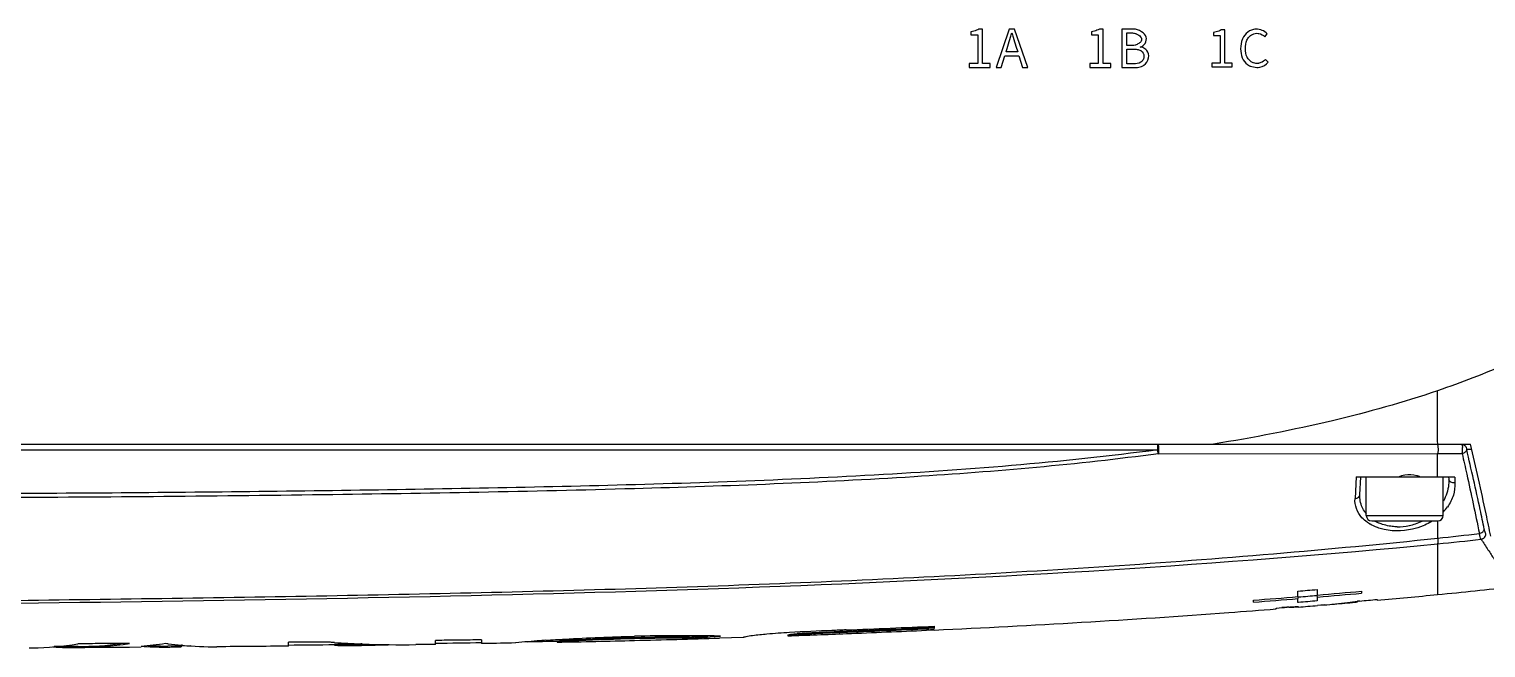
# Model space of a CAD drawing. Header units: millimetres. Extents: x 5828 to 6704, y 123 to 421.
# Drawn here: x 6406.06 to 6412.7, y 205.86 to 208.68 of the extents above; entities that cross this region are included whole.
import ezdxf

# ---------------------------------------------------------------- set-up
doc = ezdxf.new("R2010")
doc.units = ezdxf.units.MM
doc.layers.add('外形图', color=7, linetype='Continuous')

msp = doc.modelspace()

# ---------------------------------------------------------------- linework, layer by layer
at = {"layer": '外形图', "color": 7, "linetype": 'Continuous'}
for p, q in [((6410.3514, 208.6628), (6410.3514, 208.649)), ((6410.3514, 208.649), (6410.3824, 208.649)), ((6410.3824, 208.649), (6410.3824, 208.5184)), ((6410.4044, 208.6752), (6410.3877, 208.6752)), ((6410.4044, 208.5184), (6410.4044, 208.6752)), ((6410.5259, 208.6752), (6410.4664, 208.5002)), ((6410.5505, 208.6752), (6410.5259, 208.6752)), ((6410.6099, 208.5002), (6410.5505, 208.6752)), ((6410.9005, 208.6628), (6410.9005, 208.649)), ((6410.9005, 208.649), (6410.9315, 208.649)), ((6410.9315, 208.649), (6410.9315, 208.5184)), ((6410.9534, 208.6752), (6410.9367, 208.6752)), ((6410.9535, 208.5184), (6410.9534, 208.6752)), ((6411.0386, 208.6752), (6411.0386, 208.5002)), ((6411.0907, 208.6752), (6411.0386, 208.6752)), ((6411.0608, 208.6007), (6411.0608, 208.6578)), ((6411.0608, 208.6578), (6411.0878, 208.6578)), ((6411.4561, 208.66), (6411.4561, 208.6467)), ((6411.4561, 208.6467), (6411.486, 208.6467)), ((6411.486, 208.6467), (6411.486, 208.5207)), ((6411.5072, 208.672), (6411.4911, 208.672)), ((6411.5072, 208.5207), (6411.5072, 208.672)), ((6411.6893, 208.6405), (6411.7008, 208.6543)), ((6410.5113, 208.5714), (6410.5199, 208.5981)), ((6410.5643, 208.5714), (6410.5113, 208.5714)), ((6410.556, 208.5981), (6410.5643, 208.5714)), ((6411.0869, 208.6007), (6411.0608, 208.6007)), ((6411.0608, 208.5179), (6411.0608, 208.5838)), ((6411.0608, 208.5838), (6411.0914, 208.5838)), ((6410.3435, 208.5184), (6410.3435, 208.5002)), ((6410.3824, 208.5184), (6410.3435, 208.5184)), ((6410.3435, 208.5002), (6410.4395, 208.5002)), ((6410.4395, 208.5184), (6410.4044, 208.5184)), ((6410.4395, 208.5002), (6410.4395, 208.5184)), ((6410.4664, 208.5002), (6410.4889, 208.5002)), ((6410.4889, 208.5002), (6410.5058, 208.5537)), ((6410.5058, 208.5537), (6410.5698, 208.5537)), ((6410.5698, 208.5537), (6410.5865, 208.5002)), ((6410.5865, 208.5002), (6410.6099, 208.5002)), ((6410.8926, 208.5184), (6410.8926, 208.5002)), ((6410.9315, 208.5184), (6410.8926, 208.5184)), ((6410.8926, 208.5002), (6410.9885, 208.5002)), ((6410.9885, 208.5184), (6410.9535, 208.5184)), ((6410.9885, 208.5002), (6410.9885, 208.5184)), ((6411.0386, 208.5002), (6411.0945, 208.5002)), ((6411.0914, 208.5179), (6411.0608, 208.5179)), ((6411.4485, 208.5207), (6411.4485, 208.5032)), ((6411.486, 208.5207), (6411.4485, 208.5207)), ((6411.4485, 208.5032), (6411.5411, 208.5032)), ((6411.5411, 208.5207), (6411.5072, 208.5207)), ((6411.5411, 208.5032), (6411.5411, 208.5207)), ((6411.6234, 208.507), (6411.6531, 208.5002)), ((6411.705, 208.5244), (6411.6932, 208.5378)), ((6397.4759, 206.7865), (6412.6269, 206.7865)), ((6397.477, 206.7604), (6411.2023, 206.7604)), ((6411.2048, 206.7424), (6412.4767, 206.7431)), ((6412.4767, 206.6365), (6412.4767, 206.743)), ((6412.6325, 206.7615), (6412.6089, 206.7615)), ((6412.1059, 206.6367), (6412.1004, 206.5385)), ((6412.5542, 206.6365), (6412.1059, 206.6365)), ((6412.1226, 206.5573), (6412.1267, 206.6365)), ((6412.1517, 206.4615), (6412.1517, 206.6365)), ((6412.5017, 206.4615), (6412.5017, 206.6365)), ((6412.5267, 206.6365), (6412.5272, 206.6276)), ((6412.5542, 206.6365), (6412.5554, 206.6098)), ((6412.1517, 206.4615), (6412.5017, 206.4615)), ((6412.1767, 206.4365), (6412.4767, 206.4365)), ((6412.4768, 206.3583), (6412.4768, 206.4365)), ((6412.4767, 206.3325), (6412.4767, 206.1017)), ((6411.8407, 206.0921), (6411.8407, 206.1174)), ((6411.9275, 206.1246), (6411.9275, 206.0993)), ((6412.1299, 206.1169), (6412.1299, 206.1077)), ((6411.6383, 206.0669), (6411.6383, 206.0761)), ((6411.7411, 206.04), (6411.7436, 206.0402)), ((6411.7411, 206.0363), (6411.7411, 206.04)), ((6411.8401, 206.048), (6411.8401, 206.0444)), ((6411.8425, 206.0445), (6411.8402, 206.0443)), ((6411.8409, 206.0921), (6411.8407, 206.083)), ((6411.8407, 206.0654), (6411.8407, 206.083)), ((6411.8429, 206.0656), (6411.8407, 206.0654)), ((6411.9273, 206.0993), (6411.9275, 206.0902)), ((6411.9275, 206.0993), (6411.9296, 206.0995)), ((6411.93, 206.0904), (6411.9275, 206.0902)), ((6411.9275, 206.0902), (6411.9275, 206.0726)), ((6411.9595, 206.0542), (6411.9293, 206.0517)), ((6411.9566, 206.054), (6411.9293, 206.0517)), ((6411.9595, 206.0542), (6411.9566, 206.054)), ((6412.0409, 206.0612), (6412.0426, 206.0614)), ((6412.1218, 206.0721), (6412.1119, 206.0708)), ((6412.1218, 206.0721), (6412.1119, 206.0709)), ((6412.1123, 206.0723), (6412.1123, 206.0682)), ((6412.2009, 206.0792), (6412.2009, 206.0755)), ((6408.8188, 205.9052), (6408.8188, 205.9002)), ((6409.0656, 205.9081), (6409.0656, 205.9031)), ((6409.0702, 205.9081), (6409.0656, 205.9081)), ((6409.0702, 205.9081), (6409.0702, 205.9031)), ((6409.2106, 205.9126), (6409.2059, 205.9127)), ((6409.3152, 205.9066), (6409.2061, 205.9033)), ((6409.3152, 205.9067), (6409.3151, 205.9066)), ((6409.3166, 205.9071), (6409.3152, 205.9067)), ((6409.3162, 205.907), (6409.3152, 205.9067)), ((6409.518, 205.9189), (6409.518, 205.9139)), ((6409.5738, 205.925), (6409.5738, 205.92)), ((6409.7842, 205.9355), (6409.7887, 205.9356)), ((6409.7844, 205.9305), (6409.7887, 205.9306)), ((6409.7887, 205.9356), (6409.7887, 205.9306)), ((6410.1846, 205.9403), (6410.1494, 205.9385)), ((6410.1846, 205.9401), (6410.1494, 205.9385)), ((6410.1837, 205.9575), (6410.1837, 205.9474)), ((6406.2858, 205.8774), (6406.2842, 205.8772)), ((6406.2858, 205.8774), (6406.2842, 205.8772)), ((6406.2855, 205.86), (6406.2865, 205.86)), ((6406.2855, 205.86), (6406.2865, 205.86)), ((6406.5731, 205.8616), (6406.5205, 205.8613)), ((6406.6047, 205.8696), (6406.6133, 205.869)), ((6406.6047, 205.8695), (6406.6133, 205.869)), ((6406.7979, 205.8681), (6406.6937, 205.8674)), ((6406.755, 205.8691), (6406.755, 205.8641)), ((6406.761, 205.8706), (6406.7559, 205.8712)), ((6406.761, 205.8706), (6406.7559, 205.8711)), ((6407.2436, 205.8668), (6407.2436, 205.8842)), ((6407.4538, 205.8832), (6407.4479, 205.8835)), ((6407.4537, 205.8831), (6407.4479, 205.8835)), ((6407.4533, 205.8756), (6407.4533, 205.8706)), ((6407.5791, 205.8767), (6407.5734, 205.8768)), ((6407.5791, 205.8766), (6407.5734, 205.8768)), ((6407.5768, 205.8704), (6407.5792, 205.8705)), ((6407.5768, 205.8704), (6407.5792, 205.8705)), ((6407.8265, 205.8737), (6407.8242, 205.8737)), ((6407.8265, 205.8737), (6407.8242, 205.8737)), ((6407.9133, 205.875), (6407.9133, 205.8924)), ((6408.123, 205.8958), (6408.123, 205.8783)), ((6408.2783, 205.8823), (6408.2599, 205.8807)), ((6408.4666, 205.8897), (6408.4786, 205.8905)), ((6408.4666, 205.8897), (6408.4666, 205.8847)), ((6408.4666, 205.8847), (6408.4785, 205.8855)), ((6408.4666, 205.8847), (6408.4666, 205.8847)), ((6408.5655, 205.8957), (6408.5655, 205.8907)), ((6409.0656, 205.9031), (6409.0702, 205.9031))]:
    msp.add_line(p, q, dxfattribs=at)
for centre, radius, start, end in [((6409.5123, 208.932), 1.0612, 343.96604, 345.09304), ((6413.723, 209.5552), 3.3089, 195.71306, 196.08503), ((6411.1145, 208.539), 0.0554, 69.86577, 81.96585), ((6412.5421, 206.6284), 0.015, 183.02542, 191.14421), ((6412.2518, 206.5533), 0.1308, 216.76293, 219.70028), ((6412.1767, 206.4615), 0.025, 180, 270), ((6412.2805, 206.5908), 0.1784, 240.03906, 247.38494), ((6412.2954, 206.6589), 0.2486, 288.94472, 296.47161), ((6412.4767, 206.4615), 0.025, 270, 0), ((6412.3426, 206.6268), 0.219, 317.48091, 324.66778), ((6412.2604, 206.5788), 0.1814, 238.75925, 239.65901), ((6412.295, 206.6583), 0.2481, 269.24474, 282.28013), ((6412.2943, 206.6618), 0.2517, 282.25277, 288.9524), ((6411.3687, 217.15), 10.8482, 275.86231, 276.87204), ((6411.4569, 216.9195), 10.636, 275.50238, 276.57331), ((6410.913, 205.1577), 2.1289, 33.78124, 34.17161), ((6408.5989, 245.6568), 39.6721, 274.68725, 274.81297), ((6408.6773, 244.7312), 38.7684, 274.81225, 275.10938), ((6408.6766, 244.7399), 38.7862, 274.81164, 275.10814), ((6409.0411, 240.9018), 34.9694, 275.63823, 276.19897), ((6408.5192, 246.6349), 40.6787, 274.39758, 274.6836), ((6408.5188, 246.6395), 40.6923, 274.3966, 274.68252), ((6408.2008, 250.5868), 44.6873, 274.54722, 274.67133), ((6411.965, 202.8928), 3.1555, 93.34644, 93.60677), ((6411.9309, 203.4755), 2.5718, 92.93427, 93.34678), ((6408.5972, 245.678), 39.7662, 274.68109, 274.80658), ((6411.6725, 209.4051), 3.3631, 274.89594, 275.78953), ((6411.7586, 209.3063), 3.2574, 274.16694, 274.97064), ((6411.6713, 209.4168), 3.3749, 275.78961, 276.72972), ((6411.7578, 209.3155), 3.2666, 275.00171, 275.81019), ((6411.6698, 209.4291), 3.3873, 276.72966, 277.49993), ((6411.757, 209.3231), 3.2742, 275.81006, 276.22808), ((6408.7373, 244.0615), 38.1398, 275.09108, 275.21044), ((6408.8415, 242.9194), 36.9968, 275.20988, 275.63878), ((6408.0199, 253.7204), 47.8293, 272.59405, 274.20331), ((6408.4598, 247.3962), 41.4898, 274.23758, 274.53627), ((6409.018, 197.2555), 8.6521, 91.31986, 92.99837), ((6409.0349, 197.3424), 8.572, 88.85715, 91.44479), ((6409.0443, 197.1668), 8.7414, 89.86047, 91.47862), ((6408.6386, 213.3412), 7.4456, 273.32327, 273.95899), ((6408.6333, 213.4208), 7.5304, 273.32574, 274.03982), ((6408.6339, 213.4128), 7.5223, 274.03996, 274.39711), ((6407.3855, 267.5897), 61.7127, 271.980255, 272.228012), ((6409.6718, 204.6118), 1.3168, 94.26906, 94.89139), ((6407.5455, 263.4866), 57.5895, 272.227719, 272.625738), ((6407.5173, 264.1236), 58.244, 272.231046, 272.59013), ((6407.4113, 266.6521), 60.763, 272.242372, 272.615178), ((6407.5496, 263.3905), 57.5035, 272.231639, 272.625577), ((6406.0568, 207.2803), 1.4213, 270.23854, 270.84783), ((6406.0558, 207.2996), 1.4406, 270.877, 279.12051), ((6406.2786, 207.4254), 1.5654, 266.05977, 270.2527), ((6406.2777, 207.4409), 1.5809, 270.31775, 278.8318), ((6406.2781, 207.439), 1.574, 270.30535, 277.3452), ((6406.4379, 207.4528), 1.5921, 274.86925, 278.85768), ((6406.6839, 207.3443), 1.482, 265.71134, 269.96386), ((6406.6839, 207.3468), 1.4794, 267.26448, 268.82231), ((6406.6838, 207.3446), 1.4773, 268.82258, 269.96811), ((6406.6838, 207.3441), 1.4767, 269.9682, 270.38219), ((6406.6838, 207.3401), 1.4778, 269.96715, 270.38218), ((6406.9083, 207.4601), 1.5963, 261.88772, 262.33869), ((6406.9069, 207.4492), 1.5854, 262.33691, 264.5325), ((6406.9051, 207.4293), 1.5654, 264.7189, 270.43673), ((6406.0045, 335.7906), 129.9247, 270.546491, 270.638923), ((6407.5207, 210.4881), 4.613, 269.16214, 269.67387), ((6407.5197, 210.6162), 4.7461, 269.19798, 270.68998), ((6407.759, 210.5817), 4.7085, 266.28294, 267.74117), ((6407.5151, 210.6229), 4.7478, 269.75148, 270.24852), ((6407.5212, 210.7432), 4.8681, 270.17057, 270.65517), ((6406.0045, 335.7906), 129.9247, 270.693412, 270.708541), ((6407.7582, 210.5617), 4.6885, 267.81039, 270.8069), ((6406.2327, 318.3345), 112.4671, 270.685895, 270.701974), ((6407.5197, 210.6097), 4.7396, 270.71862, 272.15565), ((6406.3548, 310.5532), 104.6849, 270.853049, 270.96782), ((6409.0385, 197.3277), 8.5883, 94.32704, 95.07861), ((6406.7923, 287.1894), 81.3169, 271.086132, 271.179782), ((6409.0491, 197.1904), 8.7261, 94.16029, 94.32824), ((6406.7588, 289.0975), 83.2303, 271.175705, 271.418554), ((6409.0925, 196.4308), 9.4746, 93.18865, 93.71531), ((6409.0866, 196.5372), 9.3731, 93.18748, 93.71968), ((6409.0164, 197.2596), 8.6429, 91.31042, 92.99072), ((6409.0449, 197.0932), 8.81, 89.8651, 91.47065), ((6406.9835, 280.0505), 74.1805, 271.418064, 271.717003)]:
    msp.add_arc(centre, radius, start, end, dxfattribs=at)
for points in [[(6410.3646, 208.6658), (6410.3602, 208.6646), (6410.3558, 208.6636), (6410.3514, 208.6628)], [(6410.3877, 208.6752), (6410.3805, 208.6711), (6410.3727, 208.6681), (6410.3646, 208.6658)], [(6410.5199, 208.5981), (6410.5242, 208.6117), (6410.5283, 208.6253), (6410.5322, 208.6389)], [(6410.5437, 208.6384), (6410.5476, 208.6249), (6410.5516, 208.6115), (6410.556, 208.5981)], [(6410.9136, 208.6658), (6410.9093, 208.6646), (6410.9049, 208.6636), (6410.9005, 208.6628)], [(6410.9367, 208.6752), (6410.9295, 208.6711), (6410.9217, 208.6681), (6410.9136, 208.6658)], [(6411.0878, 208.6578), (6411.0929, 208.6578), (6411.098, 208.6566), (6411.1027, 208.6547)], [(6411.1288, 208.6636), (6411.117, 208.6711), (6411.1039, 208.6752), (6411.0907, 208.6752)], [(6411.4688, 208.6629), (6411.4646, 208.6618), (6411.4603, 208.6608), (6411.4561, 208.66)], [(6411.4911, 208.672), (6411.4841, 208.668), (6411.4766, 208.6651), (6411.4688, 208.6629)], [(6411.7008, 208.6543), (6411.6887, 208.6678), (6411.6687, 208.6752), (6411.6496, 208.6748)], [(6411.1001, 208.603), (6411.0958, 208.6018), (6411.0913, 208.601), (6411.0869, 208.6007)], [(6411.0914, 208.5838), (6411.0971, 208.5838), (6411.1031, 208.5838), (6411.1088, 208.583)], [(6411.1088, 208.583), (6411.1141, 208.5822), (6411.1193, 208.5808), (6411.1238, 208.5782)], [(6411.1222, 208.5938), (6411.1247, 208.5943), (6411.1271, 208.5951), (6411.1294, 208.5963)], [(6411.0945, 208.5002), (6411.0994, 208.5002), (6411.1045, 208.5004), (6411.1095, 208.501)], [(6411.1095, 208.501), (6411.118, 208.5019), (6411.1265, 208.5038), (6411.1339, 208.5076)], [(6411.1392, 208.5512), (6411.1391, 208.546), (6411.1376, 208.5408), (6411.135, 208.5362)], [(6411.6277, 208.5271), (6411.6208, 208.5315), (6411.6151, 208.5377), (6411.6109, 208.5446)], [(6411.6609, 208.5196), (6411.6533, 208.5185), (6411.6454, 208.5193), (6411.6381, 208.5219)], [(6411.6932, 208.5378), (6411.6874, 208.5315), (6411.6802, 208.526), (6411.6722, 208.5227)], [(6412.5844, 206.7865), (6412.5921, 206.7865), (6412.6006, 206.7819), (6412.6048, 206.7754)], [(6412.5892, 206.7753), (6412.5894, 206.7738), (6412.5896, 206.7722), (6412.5898, 206.7706)], [(6412.6048, 206.7754), (6412.6067, 206.7724), (6412.6079, 206.769), (6412.6086, 206.7655)], [(6412.4767, 206.743), (6412.5139, 206.7431), (6412.5511, 206.743), (6412.5883, 206.7431)], [(6412.6086, 206.7655), (6412.6088, 206.7642), (6412.609, 206.7628), (6412.6087, 206.7615)], [(6412.3267, 206.6452), (6412.3164, 206.6434), (6412.3062, 206.6404), (6412.2964, 206.6365)], [(6412.1329, 206.4991), (6412.1249, 206.5171), (6412.1215, 206.5376), (6412.1226, 206.5573)], [(6412.147, 206.475), (6412.1415, 206.4825), (6412.1367, 206.4906), (6412.1329, 206.4991)], [(6411.9275, 206.0726), (6411.8993, 206.0702), (6411.8711, 206.0679), (6411.8429, 206.0656)], [(6411.8434, 206.0908), (6411.8713, 206.0931), (6411.8992, 206.0954), (6411.9271, 206.0977)], [(6409.745, 205.9339), (6409.7581, 205.9344), (6409.7712, 205.935), (6409.7842, 205.9355)], [(6409.745, 205.9289), (6409.7582, 205.9294), (6409.7713, 205.93), (6409.7844, 205.9305)], [(6406.2865, 205.865), (6406.2498, 205.8648), (6406.2131, 205.8646), (6406.1764, 205.8645)], [(6406.5205, 205.8613), (6406.4425, 205.8608), (6406.3645, 205.8604), (6406.2865, 205.86)], [(6406.6937, 205.8624), (6406.7005, 205.8624), (6406.7073, 205.8629), (6406.7141, 205.863)], [(6406.7141, 205.863), (6406.7209, 205.863), (6406.7278, 205.8628), (6406.7346, 205.863)], [(6406.7346, 205.863), (6406.7414, 205.8631), (6406.7482, 205.8638), (6406.755, 205.8641)], [(6407.2437, 205.8668), (6407.1348, 205.8658), (6407.0259, 205.8648), (6406.917, 205.864)], [(6407.9134, 205.875), (6407.8844, 205.8745), (6407.8555, 205.8741), (6407.8265, 205.8737)], [(6408.2599, 205.8807), (6408.2143, 205.8799), (6408.1687, 205.8791), (6408.123, 205.8783)]]:
    msp.add_open_spline(points, degree=3, dxfattribs=at)
for points, knots in [([(6411.1285, 208.6307), (6411.1289, 208.6286), (6411.1288, 208.6212), (6411.1186, 208.6113), (6411.1081, 208.6055), (6411.1014, 208.6034), (6411.1001, 208.603)], [0, 0, 0, 0, 0.148303, 0.507913, 0.904844, 1, 1, 1, 1]), ([(6411.1027, 208.6547), (6411.1029, 208.6547), (6411.1076, 208.6528), (6411.1151, 208.6487), (6411.1217, 208.6434), (6411.1239, 208.6407)], [0, 0, 0, 0, 0.019794, 0.59013, 1, 1, 1, 1]), ([(6411.1239, 208.6407), (6411.1246, 208.6398), (6411.1267, 208.6368), (6411.1281, 208.6332), (6411.1285, 208.6307)], [0, 0, 0, 0, 0.31128, 1, 1, 1, 1]), ([(6411.1294, 208.5963), (6411.1354, 208.5993), (6411.1482, 208.6119), (6411.1548, 208.6419), (6411.1382, 208.6576), (6411.1288, 208.6636)], [0, 0, 0, 0, 0.246857, 0.606176, 1, 1, 1, 1]), ([(6411.6496, 208.6748), (6411.6459, 208.6747), (6411.629, 208.673), (6411.602, 208.6581), (6411.5886, 208.6344), (6411.5845, 208.6216)], [0, 0, 0, 0, 0.11804, 0.550637, 1, 1, 1, 1]), ([(6411.6109, 208.5446), (6411.6103, 208.5456), (6411.6033, 208.5581), (6411.6002, 208.5864), (6411.6031, 208.6193), (6411.614, 208.6356), (6411.6179, 208.6399)], [0, 0, 0, 0, 0.034757, 0.428113, 0.829505, 1, 1, 1, 1]), ([(6411.6179, 208.6399), (6411.6223, 208.6446), (6411.6347, 208.6543), (6411.6507, 208.6572), (6411.6597, 208.6561)], [0, 0, 0, 0, 0.411457, 1, 1, 1, 1]), ([(6411.6597, 208.6561), (6411.6608, 208.656), (6411.672, 208.6542), (6411.6824, 208.6479), (6411.6893, 208.6405)], [0, 0, 0, 0, 0.095519, 1, 1, 1, 1]), ([(6411.1238, 208.5782), (6411.1242, 208.5779), (6411.1329, 208.5724), (6411.1391, 208.5616), (6411.1392, 208.5513), (6411.1392, 208.5512)], [0, 0, 0, 0, 0.044219, 0.987497, 1, 1, 1, 1]), ([(6411.1339, 208.5076), (6411.1358, 208.5085), (6411.149, 208.5163), (6411.1651, 208.5418), (6411.1579, 208.5775), (6411.1407, 208.5883), (6411.1335, 208.591)], [0, 0, 0, 0, 0.060302, 0.445042, 0.78406, 1, 1, 1, 1]), ([(6411.5845, 208.6216), (6411.5842, 208.6207), (6411.5797, 208.6057), (6411.5781, 208.5761), (6411.5877, 208.5344), (6411.6092, 208.5141), (6411.6222, 208.5076), (6411.6234, 208.507)], [0, 0, 0, 0, 0.022317, 0.355986, 0.672408, 0.969348, 1, 1, 1, 1]), ([(6411.135, 208.5362), (6411.1325, 208.5317), (6411.1208, 208.5187), (6411.1028, 208.5179), (6411.0914, 208.5179)], [0, 0, 0, 0, 0.300444, 1, 1, 1, 1]), ([(6411.6381, 208.5219), (6411.6368, 208.5223), (6411.6332, 208.5238), (6411.6298, 208.5257), (6411.6277, 208.5271)], [0, 0, 0, 0, 0.359775, 1, 1, 1, 1]), ([(6411.6531, 208.5002), (6411.6578, 208.5002), (6411.677, 208.5026), (6411.6953, 208.5132), (6411.705, 208.5244)], [0, 0, 0, 0, 0.238015, 1, 1, 1, 1]), ([(6411.6722, 208.5227), (6411.6696, 208.5216), (6411.6659, 208.5204), (6411.662, 208.5197), (6411.6609, 208.5196)], [0, 0, 0, 0, 0.706492, 1, 1, 1, 1]), ([(6413.2894, 207.4359), (6413.2282, 207.391), (6413.0695, 207.2862), (6412.7978, 207.1484), (6412.5847, 207.0662), (6412.4767, 207.0294)], [0, 0, 0, 0, 0.249584, 0.624663, 1, 1, 1, 1]), ([(6412.4767, 207.0295), (6412.3196, 206.9759), (6411.9817, 206.8816), (6411.6375, 206.8157), (6411.4557, 206.7865)], [0, 0, 0, 0, 0.474051, 1, 1, 1, 1]), ([(6412.4768, 206.7865), (6412.4767, 206.806), (6412.4767, 206.887), (6412.4767, 206.968), (6412.4767, 207.0294)], [0, 0, 0, 0, 0.240849, 1, 1, 1, 1]), ([(6411.2023, 206.7604), (6411.2023, 206.7628), (6411.2024, 206.7674), (6411.2021, 206.7739), (6411.2023, 206.7794), (6411.2032, 206.7825), (6411.2032, 206.7839)], [0, 0, 0, 0, 0.304034, 0.587362, 0.825231, 1, 1, 1, 1]), ([(6411.2041, 206.7839), (6411.2043, 206.7833), (6411.2049, 206.7807), (6411.2053, 206.778), (6411.2055, 206.7759)], [0, 0, 0, 0, 0.211249, 1, 1, 1, 1]), ([(6411.2055, 206.7759), (6411.2057, 206.7735), (6411.2064, 206.7623), (6411.2064, 206.751), (6411.2048, 206.7423)], [0, 0, 0, 0, 0.211135, 1, 1, 1, 1]), ([(6412.4728, 206.7865), (6412.4741, 206.7865), (6412.4766, 206.7819), (6412.4772, 206.7785), (6412.4776, 206.7758)], [0, 0, 0, 0, 0.324037, 1, 1, 1, 1]), ([(6412.4776, 206.7758), (6412.4785, 206.7701), (6412.4789, 206.7591), (6412.478, 206.7481), (6412.4767, 206.743)], [0, 0, 0, 0, 0.520032, 1, 1, 1, 1]), ([(6412.5844, 206.7865), (6412.5846, 206.7865), (6412.5863, 206.7858), (6412.587, 206.7839), (6412.5875, 206.7826)], [0, 0, 0, 0, 0.165567, 1, 1, 1, 1]), ([(6412.5875, 206.7826), (6412.5877, 206.7821), (6412.5884, 206.7797), (6412.5889, 206.7773), (6412.5892, 206.7753)], [0, 0, 0, 0, 0.213174, 1, 1, 1, 1]), ([(6412.5883, 206.7431), (6412.5888, 206.7451), (6412.5903, 206.7541), (6412.5904, 206.7634), (6412.5898, 206.7706)], [0, 0, 0, 0, 0.214763, 1, 1, 1, 1]), ([(6412.7188, 206.3666), (6412.7118, 206.4007), (6412.6826, 206.541), (6412.6507, 206.6807), (6412.6269, 206.7865)], [0, 0, 0, 0, 0.242909, 1, 1, 1, 1]), ([(6411.2023, 206.7604), (6410.76, 206.7017), (6409.8692, 206.6324), (6408.5314, 206.5907), (6407.193, 206.5694), (6406.3008, 206.562), (6405.8548, 206.5609)], [0, 0, 0, 0, 0.250002, 0.500035, 0.750043, 1, 1, 1, 1]), ([(6411.2048, 206.7427), (6410.8356, 206.6928), (6410.0405, 206.6247), (6408.7715, 206.5776), (6407.3589, 206.5528), (6406.3707, 206.5442), (6405.8551, 206.5425)], [0, 0, 0, 0, 0.208655, 0.446524, 0.711204, 1, 1, 1, 1]), ([(6411.2048, 206.7423), (6411.2046, 206.7435), (6411.2037, 206.7496), (6411.2029, 206.7556), (6411.2023, 206.7604)], [0, 0, 0, 0, 0.204484, 1, 1, 1, 1]), ([(6412.6089, 206.7615), (6412.6082, 206.7572), (6412.6025, 206.7484), (6412.5934, 206.7443), (6412.5883, 206.7431)], [0, 0, 0, 0, 0.456037, 1, 1, 1, 1]), ([(6412.5883, 206.7431), (6412.5952, 206.712), (6412.6222, 206.5912), (6412.6485, 206.4701), (6412.6667, 206.38)], [0, 0, 0, 0, 0.257474, 1, 1, 1, 1]), ([(6412.689, 206.3996), (6412.6829, 206.4291), (6412.6574, 206.55), (6412.63, 206.6705), (6412.6089, 206.7615)], [0, 0, 0, 0, 0.244273, 1, 1, 1, 1]), ([(6412.3966, 206.6365), (6412.3918, 206.639), (6412.3697, 206.648), (6412.3448, 206.6483), (6412.3267, 206.6452)], [0, 0, 0, 0, 0.226796, 1, 1, 1, 1]), ([(6412.5272, 206.6276), (6412.5276, 206.6191), (6412.5269, 206.5843), (6412.5157, 206.5499), (6412.5029, 206.5269)], [0, 0, 0, 0, 0.243726, 1, 1, 1, 1]), ([(6412.5554, 206.6098), (6412.5563, 206.5911), (6412.5509, 206.5518), (6412.5329, 206.5165), (6412.5213, 206.5001)], [0, 0, 0, 0, 0.481747, 1, 1, 1, 1]), ([(6412.5554, 206.6098), (6412.5492, 206.609), (6412.537, 206.6106), (6412.5284, 206.6204), (6412.5274, 206.6255)], [0, 0, 0, 0, 0.550136, 1, 1, 1, 1]), ([(6412.1321, 206.4515), (6412.1211, 206.4634), (6412.1037, 206.4909), (6412.0995, 206.5232), (6412.1004, 206.5385)], [0, 0, 0, 0, 0.513122, 1, 1, 1, 1]), ([(6412.1004, 206.5385), (6412.1059, 206.5389), (6412.1165, 206.5424), (6412.1223, 206.5525), (6412.1226, 206.5573)], [0, 0, 0, 0, 0.535651, 1, 1, 1, 1]), ([(6412.1664, 206.4237), (6412.163, 206.4257), (6412.1507, 206.4338), (6412.1394, 206.4435), (6412.1321, 206.4515)], [0, 0, 0, 0, 0.263846, 1, 1, 1, 1]), ([(6412.4513, 206.4355), (6412.4481, 206.4335), (6412.4349, 206.4257), (6412.421, 206.419), (6412.4103, 206.4145)], [0, 0, 0, 0, 0.24331, 1, 1, 1, 1]), ([(6412.2148, 206.4025), (6412.2106, 206.4038), (6412.1947, 206.409), (6412.1794, 206.416), (6412.1688, 206.4223)], [0, 0, 0, 0, 0.263003, 1, 1, 1, 1]), ([(6412.2917, 206.4102), (6412.2846, 206.4103), (6412.2574, 206.4119), (6412.2304, 206.4185), (6412.2119, 206.4262)], [0, 0, 0, 0, 0.263222, 1, 1, 1, 1]), ([(6412.4103, 206.4145), (6412.3949, 206.4082), (6412.332, 206.3882), (6412.262, 206.3883), (6412.2148, 206.4025)], [0, 0, 0, 0, 0.251793, 1, 1, 1, 1]), ([(6412.6667, 206.38), (6412.6722, 206.3809), (6412.6823, 206.385), (6412.6884, 206.3947), (6412.689, 206.3996)], [0, 0, 0, 0, 0.530402, 1, 1, 1, 1]), ([(6412.6744, 206.3534), (6412.6726, 206.3567), (6412.6697, 206.3655), (6412.6678, 206.3745), (6412.6667, 206.38)], [0, 0, 0, 0, 0.397748, 1, 1, 1, 1]), ([(6412.6744, 206.3534), (6412.6801, 206.3543), (6412.6912, 206.3601), (6412.6961, 206.3718), (6412.6963, 206.3775)], [0, 0, 0, 0, 0.500393, 1, 1, 1, 1]), ([(6412.6963, 206.3775), (6412.6946, 206.3801), (6412.6918, 206.3875), (6412.6899, 206.395), (6412.689, 206.3996)], [0, 0, 0, 0, 0.400456, 1, 1, 1, 1]), ([(6400.4823, 206.0711), (6401.4814, 206.0565), (6402.9807, 206.05), (6404.98, 206.0623), (6406.4803, 206.0806), (6407.9809, 206.1048), (6409.4816, 206.1466), (6410.9812, 206.2229), (6411.979, 206.3058), (6412.4768, 206.3583)], [0, 0, 0, 0, 0.249745, 0.374703, 0.499706, 0.624747, 0.749818, 0.874904, 1, 1, 1, 1]), ([(6400.4858, 206.0545), (6401.4845, 206.0406), (6403.4832, 206.0331), (6407.4809, 206.076), (6410.4854, 206.141), (6412.4767, 206.3325)], [0, 0, 0, 0, 0.249758, 0.499745, 1, 1, 1, 1]), ([(6412.4768, 206.3583), (6412.4769, 206.3555), (6412.477, 206.3469), (6412.4772, 206.3383), (6412.4767, 206.3325)], [0, 0, 0, 0, 0.327315, 1, 1, 1, 1]), ([(6412.6825, 206.3414), (6412.693, 206.3257), (6412.7123, 206.296), (6412.7393, 206.2547), (6412.7626, 206.2196), (6412.7816, 206.1907), (6412.7949, 206.1706), (6412.8033, 206.1577), (6412.8083, 206.1503), (6412.8117, 206.1449), (6412.8151, 206.1404), (6412.8155, 206.1388), (6412.8174, 206.1369), (6412.8171, 206.137)], [0, 0, 0, 0, 0.2315, 0.433366, 0.605596, 0.747129, 0.857568, 0.901046, 0.936657, 0.964369, 0.984166, 0.996044, 1, 1, 1, 1]), ([(6411.7993, 206.0439), (6411.8091, 206.0444), (6411.8224, 206.0446), (6411.8359, 206.0456), (6411.8394, 206.045)], [0, 0, 0, 0, 0.735821, 1, 1, 1, 1]), ([(6408.4161, 205.8935), (6408.4448, 205.8955), (6408.5789, 205.904), (6408.7132, 205.909), (6408.8188, 205.9116)], [0, 0, 0, 0, 0.214299, 1, 1, 1, 1]), ([(6409.5258, 205.9286), (6409.4914, 205.9266), (6409.4351, 205.9227), (6409.3687, 205.9162), (6409.3333, 205.9108), (6409.3197, 205.908), (6409.3162, 205.907)], [0, 0, 0, 0, 0.490334, 0.802662, 0.948583, 1, 1, 1, 1]), ([(6409.518, 205.9189), (6409.5217, 205.9198), (6409.5355, 205.9215), (6409.5494, 205.9229), (6409.5595, 205.9238)], [0, 0, 0, 0, 0.27015, 1, 1, 1, 1]), ([(6409.518, 205.9139), (6409.5226, 205.915), (6409.5413, 205.9171), (6409.5599, 205.9189), (6409.5738, 205.92)], [0, 0, 0, 0, 0.253668, 1, 1, 1, 1]), ([(6409.784, 205.9406), (6409.7621, 205.9397), (6409.6761, 205.9363), (6409.59, 205.9324), (6409.5258, 205.9286)], [0, 0, 0, 0, 0.254035, 1, 1, 1, 1]), ([(6409.5738, 205.925), (6409.5857, 205.9259), (6409.6428, 205.9296), (6409.6999, 205.932), (6409.745, 205.9339)], [0, 0, 0, 0, 0.209879, 1, 1, 1, 1]), ([(6409.5738, 205.92), (6409.5857, 205.9209), (6409.6428, 205.9246), (6409.6999, 205.927), (6409.745, 205.9289)], [0, 0, 0, 0, 0.209878, 1, 1, 1, 1]), ([(6406.5204, 205.8787), (6406.5009, 205.8786), (6406.452, 205.8779), (6406.3738, 205.8784), (6406.3152, 205.8776), (6406.2858, 205.8774)], [0, 0, 0, 0, 0.250001, 0.625, 1, 1, 1, 1]), ([(6407.3575, 205.8854), (6407.3433, 205.8852), (6407.3148, 205.8845), (6407.2768, 205.885), (6407.2531, 205.8843), (6407.2436, 205.8842)], [0, 0, 0, 0, 0.374999, 0.749996, 1, 1, 1, 1]), ([(6407.4479, 205.8835), (6407.4419, 205.8839), (6407.4118, 205.8854), (6407.3816, 205.8856), (6407.3575, 205.8854)], [0, 0, 0, 0, 0.200334, 1, 1, 1, 1]), ([(6408.123, 205.8958), (6408.1055, 205.8955), (6408.0618, 205.8936), (6407.9919, 205.895), (6407.9395, 205.8928), (6407.9133, 205.8924)], [0, 0, 0, 0, 0.250011, 0.625003, 1, 1, 1, 1])]:
    msp.add_open_spline(points, degree=3, knots=knots, dxfattribs=at)

doc.saveas('drawing.dxf')
